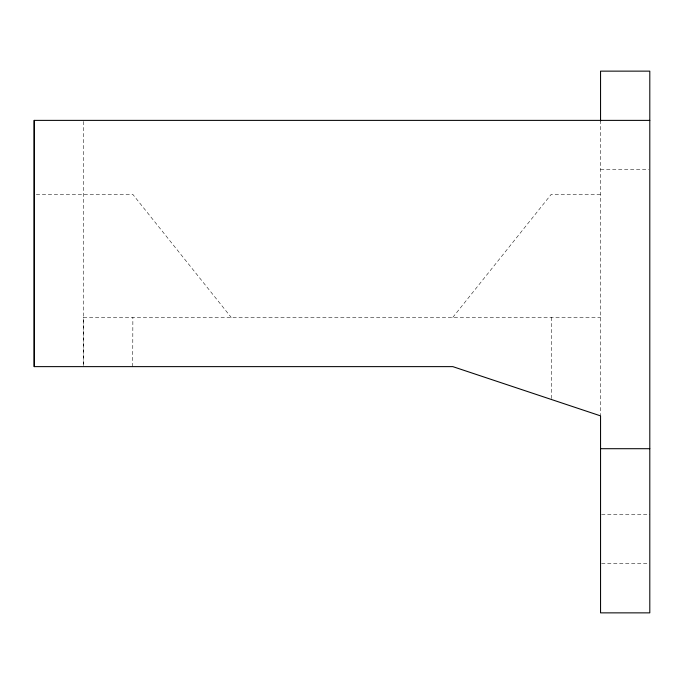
<?xml version="1.0" encoding="UTF-8"?>
<svg xmlns="http://www.w3.org/2000/svg" width="684" height="684" viewBox="0 0 684 684"><rect width="100%" height="100%" fill="white"/><g stroke="black" fill="none" stroke-linecap="round" stroke-linejoin="round"><path stroke-width="0.51" stroke-dasharray="3.42 2.56" d="M83.448 365.572L83.542 317.376M132.696 366.624L132.876 317.376M452.808 317.376L551.304 194.256L600.552 194.256M600.552 169.632L648.748 169.632M36.295 194.256L132.696 194.256L231.192 317.376M83.448 317.376L600.552 317.376M601.604 514.368L649.8 514.368M601.604 563.616L648.748 563.616M600.552 120.384L600.552 415.872M551.304 317.376L551.304 399.456M83.448 121.436L83.448 366.624"/><path stroke-width="1.03" d="M600.552 121.017L600.552 71.136L649.8 71.136L649.8 612.864L600.552 612.864L600.552 415.872L452.808 366.624L34.2 366.624L34.2 120.384L649.8 120.384M600.552 448.704L649.8 448.704M34.2 120.384L34.2 366.624"/></g></svg>
